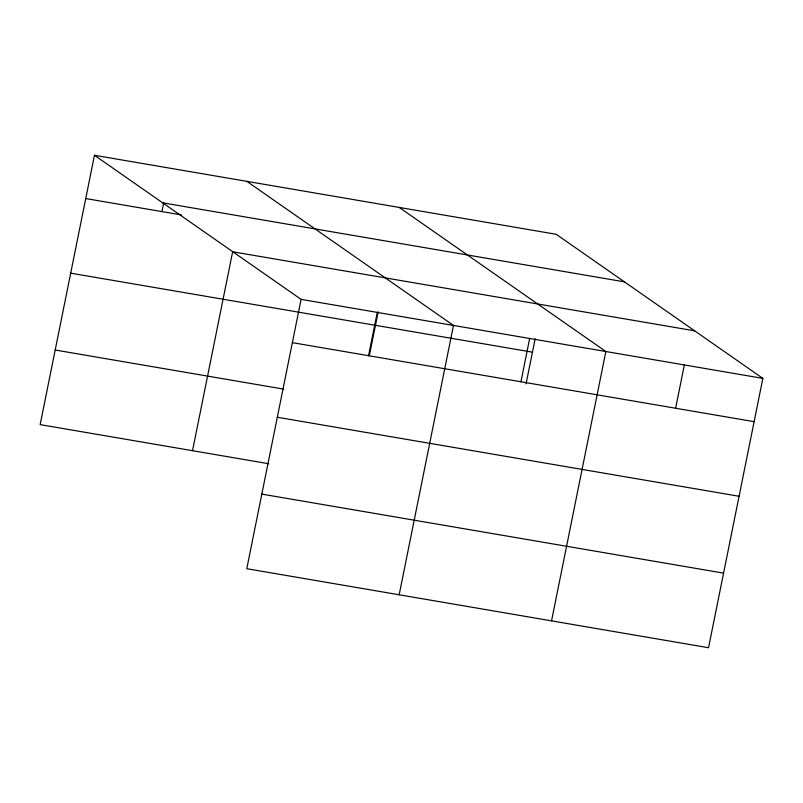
<?xml version="1.0" encoding="UTF-8"?>
<svg xmlns="http://www.w3.org/2000/svg" width="803" height="803" viewBox="0 0 803 803"><rect width="100%" height="100%" fill="white"/><g stroke="black" fill="none" stroke-linecap="round" stroke-linejoin="round"><path stroke-width="1.2" d="M94.463 155.27L301.085 299.368L246.782 568.705L708.537 647.73L762.85 378.384L556.218 234.295L94.463 155.27L40.15 424.616L268.724 463.732M161.925 211.601L163.621 203.179M192.529 450.694L232.689 251.54M368.547 355.689L377.28 312.397M369.3 355.809L378.163 311.865M399.161 594.782L453.474 325.436L246.842 181.348M520.936 381.766L529.659 338.475M526.055 383.904L535.159 338.725M551.541 620.86L605.853 351.513L399.221 207.425M675.624 408.235L684.347 364.953M162.648 202.818L624.403 281.843M85.73 198.562L181.578 214.963M232.9 251.811L694.665 330.836M301.085 299.368L762.85 378.384M70.684 273.161L532.449 352.176M292.362 342.65L754.117 421.675M55.196 350.018L283.76 389.134M277.316 417.249L739.081 496.274M261.818 494.106L723.583 573.131"/></g></svg>
